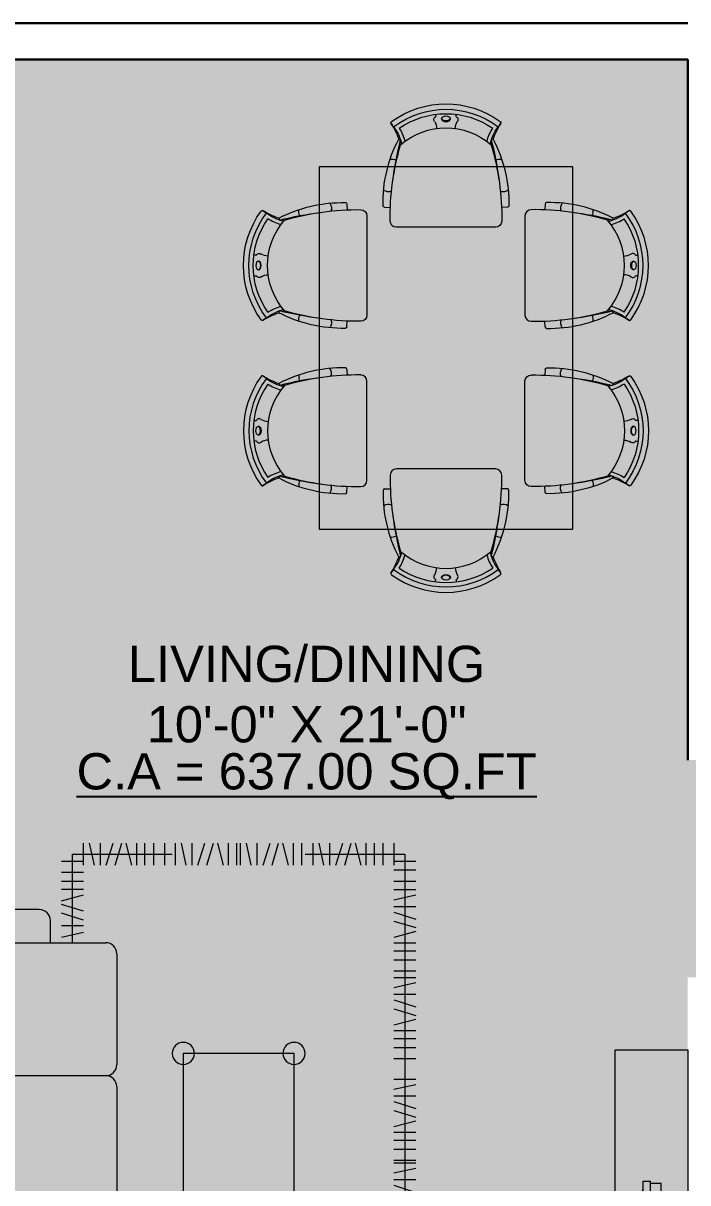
# Model space of a CAD drawing. Header units: inches. Extents: x -5.8 to 4.8, y -4.2 to 4.3.
# Drawn here: x -3 to -0.25, y -1.07 to 3.73 of the extents above; entities that cross this region are included whole.
import ezdxf

# ---------------------------------------------------------------- set-up
doc = ezdxf.new("R2010")
doc.units = ezdxf.units.IN
doc.header["$MEASUREMENT"] = 0
for name, color, linetype, lineweight in [('floor', 8, 'Continuous', 13), ('FURINTURE', 7, 'Continuous', 18), ('text', 7, 'Continuous', 25), ('WALL', 7, 'Continuous', 30)]:
    doc.layers.add(name, color=color, linetype=linetype, lineweight=lineweight)
doc.layers.add('FUR HATCH', color=7, linetype='Continuous', lineweight=5, true_color=0xffffff)
doc.styles.add('ARIAL', font='arial.ttf')

# ---------------------------------------------------------------- blocks, each defined once
blk = doc.blocks.new('w')
at = {"layer": 'FUR HATCH', "ltscale": 0.1, "true_color": 0xffffff}
blk.add_hatch(color=7, dxfattribs=at).paths.add_polyline_path([(941.6157, -45.9951), (941.9157, -45.9951), (941.9157, -48.2951), (941.6157, -48.2951)])
at = {"layer": 'FURINTURE'}
for p, q in [((941.77, -46.5468), (941.7262, -46.5468)), ((941.7262, -47.7434), (941.7262, -46.5468)), ((941.77, -47.7521), (941.77, -46.5381)), ((941.8001, -46.5381), (941.77, -46.5381)), ((941.8001, -47.7521), (941.8001, -46.5381)), ((941.7262, -46.6115), (941.6657, -46.7131)), ((941.6657, -46.7131), (941.6657, -47.5771)), ((941.7096, -47.1451), (941.9798, -46.9301)), ((941.7096, -47.1451), (941.9202, -47.3233)), ((941.7262, -47.6787), (941.6657, -47.5771)), ((941.77, -47.7434), (941.7262, -47.7434)), ((941.8001, -47.7521), (941.77, -47.7521))]:
    blk.add_line(p, q, dxfattribs=at)
blk.add_lwpolyline([(941.9157, -45.9951), (941.6157, -45.9951), (941.6157, -48.2951), (941.9157, -48.2951)], close=True, dxfattribs=at)
blk.add_circle((941.7096, -47.1451), 0.0387, dxfattribs=at)
blk.add_arc((935.1551, -47.1451), 6.6705, 354.99834, 5.00166, dxfattribs=at)
blk = doc.blocks.new('A$C350F168F')
at = {"layer": 'FUR HATCH', "true_color": 0xffffff}
h = blk.add_hatch(color=7, dxfattribs=at)
edge = h.paths.add_edge_path()
edge.add_line((-1.4583, 0), (-1.4583, -0.3333))
edge.add_ellipse((-1.4167, -0.3333), major_axis=(-0.0295, -0.0295), ratio=1, start_angle=315, end_angle=405)
edge.add_line((-1.4167, -0.375), (-1.3333, -0.375))
edge.add_line((-1.3333, -0.375), (-1.3333, -0.125))
edge.add_line((-1.3333, -0.125), (-0.8333, -0.125))
edge.add_line((-0.8333, -0.125), (-0.8333, -0.375))
edge.add_line((-0.8333, -0.375), (-0.75, -0.375))
edge.add_ellipse((-0.75, -0.3333), major_axis=(0.0295, -0.0295), ratio=1, start_angle=-45, end_angle=45)
edge.add_line((-0.7083, -0.3333), (-0.7083, 0))
edge.add_line((-0.7083, 0), (-1.4583, 0))
for points in [[(-0.5, 0), (-0.5, -0.5), (0, -0.5), (0, 0)], [(-1.7083, -2.6667), (-1.7083, -0.5), (-0.5, -0.5), (-0.5, -2.6667)]]:
    blk.add_hatch(color=7, dxfattribs=at).paths.add_polyline_path(points)
at = {"layer": 'FUR HATCH'}
for color, points in [(9, [(-0.0008, -0.0003), (-0.0008, 0.0003), (-0.0002, 0.0003), (-0.0002, -0.0003)]), (13, [(0.0005, 0.0001), (0.0007, 0.0003), (0.0009, 0.0001), (0.0007, -0.0001)])]:
    blk.add_hatch(color=color, dxfattribs=at).paths.add_polyline_path(points)
at = {"layer": 'FUR HATCH', "true_color": 0xffffff}
h = blk.add_hatch(color=7, dxfattribs=at)
edge = h.paths.add_edge_path()
edge.add_ellipse((-1.2917, -0.1667), major_axis=(0.0295, -0.0295), ratio=1, start_angle=135, end_angle=225)
edge.add_line((-1.3333, -0.1667), (-1.3333, -0.5833))
edge.add_ellipse((-1.2917, -0.5833), major_axis=(0.0295, -0.0295), ratio=1, start_angle=225, end_angle=315)
edge.add_line((-1.2917, -0.625), (-0.875, -0.625))
edge.add_ellipse((-0.875, -0.5833), major_axis=(-0.0295, -0.0295), ratio=1, start_angle=45, end_angle=135)
edge.add_line((-0.8333, -0.5833), (-0.8333, -0.1667))
edge.add_ellipse((-0.875, -0.1667), major_axis=(-0.0295, -0.0295), ratio=1, start_angle=135, end_angle=225)
edge.add_line((-0.875, -0.125), (-1.2917, -0.125))
h = blk.add_hatch(color=7, dxfattribs=at)
edge = h.paths.add_edge_path()
edge.add_ellipse((-0.3333, -0.75), major_axis=(-0.0295, -0.0295), ratio=1, start_angle=225, end_angle=315)
edge.add_line((-0.375, -0.75), (-0.375, -0.8333))
edge.add_line((-0.375, -0.8333), (-0.1667, -0.8333))
edge.add_line((-0.1667, -0.8333), (-0.125, -0.8333))
edge.add_line((-0.125, -0.8333), (-0.125, -2.3333))
edge.add_line((-0.125, -2.3333), (-0.375, -2.3333))
edge.add_line((-0.375, -2.3333), (-0.375, -2.4167))
edge.add_ellipse((-0.3333, -2.4167), major_axis=(-0.0295, -0.0295), ratio=1, start_angle=315, end_angle=405)
edge.add_line((-0.3333, -2.4583), (0, -2.4583))
edge.add_line((0, -2.4583), (0, -0.7083))
edge.add_line((0, -0.7083), (-0.3333, -0.7083))
h = blk.add_hatch(color=7, dxfattribs=at)
edge = h.paths.add_edge_path()
edge.add_ellipse((-0.5833, -0.875), major_axis=(-0.0295, -0.0295), ratio=1, start_angle=225, end_angle=315)
edge.add_line((-0.625, -0.875), (-0.625, -1.2917))
edge.add_ellipse((-0.5833, -1.2917), major_axis=(0.0295, -0.0295), ratio=1, start_angle=225, end_angle=315)
edge.add_line((-0.5833, -1.3333), (-0.1667, -1.3333))
edge.add_ellipse((-0.1667, -1.2917), major_axis=(-0.0295, -0.0295), ratio=1, start_angle=45, end_angle=135)
edge.add_line((-0.125, -1.2917), (-0.125, -0.875))
edge.add_ellipse((-0.1667, -0.875), major_axis=(0.0295, -0.0295), ratio=1, start_angle=45, end_angle=135)
edge.add_line((-0.1667, -0.8333), (-0.5833, -0.8333))
h = blk.add_hatch(color=7, dxfattribs=at)
edge = h.paths.add_edge_path()
edge.add_ellipse((-0.5833, -1.375), major_axis=(-0.0295, -0.0295), ratio=1, start_angle=225, end_angle=315)
edge.add_line((-0.625, -1.375), (-0.625, -1.7917))
edge.add_ellipse((-0.5833, -1.7917), major_axis=(-0.0295, -0.0295), ratio=1, start_angle=315, end_angle=405)
edge.add_line((-0.5833, -1.8333), (-0.1667, -1.8333))
edge.add_ellipse((-0.1667, -1.7917), major_axis=(0.0295, -0.0295), ratio=1, start_angle=-45, end_angle=45)
edge.add_line((-0.125, -1.7917), (-0.125, -1.375))
edge.add_ellipse((-0.1667, -1.375), major_axis=(0.0295, -0.0295), ratio=1, start_angle=45, end_angle=135)
edge.add_line((-0.1667, -1.3333), (-0.5833, -1.3333))
h = blk.add_hatch(color=7, dxfattribs=at)
edge = h.paths.add_edge_path()
edge.add_ellipse((-0.5833, -1.875), major_axis=(0.0295, -0.0295), ratio=1, start_angle=135, end_angle=225)
edge.add_line((-0.625, -1.875), (-0.625, -2.2917))
edge.add_ellipse((-0.5833, -2.2917), major_axis=(-0.0295, -0.0295), ratio=1, start_angle=315, end_angle=405)
edge.add_line((-0.5833, -2.3333), (-0.1667, -2.3333))
edge.add_ellipse((-0.1667, -2.2917), major_axis=(0.0295, -0.0295), ratio=1, start_angle=-45, end_angle=45)
edge.add_line((-0.125, -2.2917), (-0.125, -1.875))
edge.add_ellipse((-0.1667, -1.875), major_axis=(-0.0295, -0.0295), ratio=1, start_angle=135, end_angle=225)
edge.add_line((-0.1667, -1.8333), (-0.5833, -1.8333))
at = {"layer": 'FURINTURE'}
for p, q in [((-1.4583, 0), (-1.4583, -0.3333)), ((-0.7083, 0), (-1.4583, 0)), ((-0.7083, -0.3333), (-0.7083, 0)), ((-0.5, 0), (-0.5, -0.5)), ((0, 0), (-0.5, 0)), ((0, -0.5), (0, 0)), ((-1.3333, -0.125), (-1.3333, -0.5833)), ((-0.8333, -0.125), (-1.3333, -0.125)), ((-0.8333, -0.5833), (-0.8333, -0.125)), ((-0.3973, -0.1027), (-0.1027, -0.3973)), ((-0.1027, -0.1027), (-0.3973, -0.3973)), ((-1.4167, -0.375), (-1.3333, -0.375)), ((-0.8333, -0.375), (-0.75, -0.375)), ((-1.6685, -0.4583), (-1.6685, -0.5417)), ((-1.6272, -0.4583), (-1.6272, -0.5417)), ((-1.594, -0.4583), (-1.594, -0.5417)), ((-1.5635, -0.4583), (-1.5635, -0.5417)), ((-1.5215, -0.5417), (-1.5431, -0.4583)), ((-1.4821, -0.4583), (-1.5065, -0.5417)), ((-1.4483, -0.4583), (-1.4747, -0.5417)), ((-1.4266, -0.4583), (-1.4266, -0.5417)), ((-1.3845, -0.5417), (-1.4028, -0.4583)), ((-1.3635, -0.4583), (-1.3635, -0.5417)), ((-0.8052, -0.5417), (-0.8052, -0.4583)), ((-0.7639, -0.5417), (-0.7639, -0.4583)), ((-0.7307, -0.5417), (-0.7307, -0.4583)), ((-0.7002, -0.5417), (-0.7002, -0.4583)), ((-0.6582, -0.4583), (-0.6798, -0.5417)), ((-0.6188, -0.5417), (-0.6432, -0.4583)), ((-0.585, -0.5417), (-0.6114, -0.4583)), ((-0.5633, -0.5417), (-0.5633, -0.4583)), ((-0.5212, -0.4583), (-0.5395, -0.5417)), ((-1.7083, -2.6667), (-1.7083, -0.5)), ((-1.7083, -0.5), (-1.3333, -0.5)), ((-0.8333, -0.5), (-0.6667, -0.5)), ((-0.5, -0.5), (0, -0.5)), ((-0.4583, -0.5), (-0.4583, -0.8333)), ((-1.6667, -0.5398), (-1.75, -0.5398)), ((-0.5, -0.5281), (-0.4167, -0.5281)), ((-1.6667, -0.5811), (-1.75, -0.5811)), ((-0.5, -0.5694), (-0.4167, -0.5694)), ((-0.5, -0.6027), (-0.4167, -0.6027)), ((-1.6667, -0.6144), (-1.75, -0.6144)), ((-1.6667, -0.6449), (-1.75, -0.6449)), ((-1.2917, -0.625), (-0.875, -0.625)), ((-0.5, -0.6332), (-0.4167, -0.6332)), ((-0.4167, -0.6752), (-0.5, -0.6535)), ((-1.75, -0.6869), (-1.6667, -0.6652)), ((-0.5, -0.7145), (-0.4167, -0.6901)), ((-1.6667, -0.7262), (-1.75, -0.7018)), ((-1.6667, -0.7601), (-1.75, -0.7336)), ((-0.5, -0.7484), (-0.4167, -0.7219)), ((0, -0.7083), (-0.3333, -0.7083)), ((0, -2.4583), (0, -0.7083)), ((-1.6667, -0.7818), (-1.75, -0.7818)), ((-0.5, -0.7701), (-0.4167, -0.7701)), ((-0.375, -0.75), (-0.375, -0.8333)), ((-1.75, -0.8238), (-1.6667, -0.8055)), ((-0.4167, -0.8121), (-0.5, -0.7938)), ((-1.6667, -0.8448), (-1.75, -0.8448)), ((-1.6667, -0.8624), (-1.75, -0.8624)), ((-0.5833, -0.8333), (-0.1667, -0.8333)), ((-0.375, -0.8333), (-0.125, -0.8333)), ((-0.125, -0.8333), (-0.125, -2.3333)), ((-1.6667, -0.9038), (-1.75, -0.9038)), ((-0.625, -0.875), (-0.625, -0.875)), ((-0.625, -1.2917), (-0.625, -0.875)), ((-0.125, -0.875), (-0.125, -1.2917)), ((-1.6667, -0.937), (-1.75, -0.937)), ((-1.6667, -0.9675), (-1.75, -0.9675)), ((-1.75, -1.0095), (-1.6667, -0.9878)), ((-1.6667, -1.0488), (-1.75, -1.0244)), ((-1.6667, -1.0827), (-1.75, -1.0563)), ((-1.6667, -1.1044), (-1.75, -1.1044)), ((-1.75, -1.1464), (-1.6667, -1.1281)), ((-1.6667, -1.1674), (-1.75, -1.1674)), ((-1.6667, -1.2001), (-1.75, -1.2001)), ((-1.6667, -1.2414), (-1.75, -1.2414)), ((-1.2917, -1.25), (-1.2917, -1.9167)), ((-0.875, -1.25), (-1.2917, -1.25)), ((-0.875, -1.9167), (-0.875, -1.25)), ((-1.6667, -1.2746), (-1.75, -1.2746)), ((-1.6667, -1.3051), (-1.75, -1.3051)), ((-1.75, -1.3472), (-1.6667, -1.3255)), ((-0.5833, -1.3333), (-0.1667, -1.3333)), ((-1.6667, -1.3865), (-1.75, -1.3621)), ((-1.6667, -1.4204), (-1.75, -1.3939)), ((-0.625, -1.7917), (-0.625, -1.375)), ((-0.125, -1.375), (-0.125, -1.7917)), ((-1.6667, -1.442), (-1.75, -1.442)), ((-1.75, -1.4841), (-1.6667, -1.4658)), ((-1.6667, -1.5051), (-1.75, -1.5051)), ((-1.6667, -1.5152), (-1.75, -1.5152)), ((-1.6667, -1.5565), (-1.75, -1.5565)), ((-1.6667, -1.5898), (-1.75, -1.5898)), ((-1.6667, -1.6203), (-1.75, -1.6203)), ((-1.75, -1.6623), (-1.6667, -1.6406)), ((-1.6667, -1.7016), (-1.75, -1.6772)), ((-1.6667, -1.7355), (-1.75, -1.709)), ((-1.6667, -1.7572), (-1.75, -1.7572)), ((-1.75, -1.7992), (-1.6667, -1.7809)), ((-1.6667, -1.8202), (-1.75, -1.8202)), ((-0.625, -2.2917), (-0.625, -1.875)), ((-0.1667, -1.8333), (-0.5833, -1.8333)), ((-0.125, -1.875), (-0.125, -2.2917)), ((-1.6667, -1.8979), (-1.75, -1.8979)), ((-1.2917, -1.9167), (-0.875, -1.9167)), ((-1.6667, -1.9392), (-1.75, -1.9392)), ((-1.6667, -1.9724), (-1.75, -1.9724)), ((-1.6667, -2.0029), (-1.75, -2.0029)), ((-1.75, -2.0449), (-1.6667, -2.0233)), ((-1.6667, -2.0843), (-1.75, -2.0599)), ((-1.6667, -2.1181), (-1.75, -2.0917)), ((-1.6667, -2.1398), (-1.75, -2.1398)), ((-1.75, -2.1819), (-1.6667, -2.1636)), ((-1.6667, -2.2029), (-1.75, -2.2029)), ((-1.6667, -2.228), (-1.75, -2.228)), ((-1.6667, -2.2693), (-1.75, -2.2693)), ((-1.6667, -2.3026), (-1.75, -2.3026)), ((-1.6667, -2.3331), (-1.75, -2.3331)), ((-1.75, -2.3751), (-1.6667, -2.3534)), ((-0.1667, -2.3333), (-0.5833, -2.3333)), ((-0.4167, -2.3546), (-0.5, -2.3729)), ((-0.4583, -2.3333), (-0.4583, -2.6667)), ((-0.375, -2.3333), (-0.375, -2.3333)), ((-0.125, -2.3333), (-0.375, -2.3333)), ((-0.375, -2.3333), (-0.375, -2.4167)), ((-1.6667, -2.4144), (-1.75, -2.39)), ((-0.5, -2.3966), (-0.4167, -2.3966)), ((-1.6667, -2.4483), (-1.75, -2.4218)), ((-0.5, -2.4183), (-0.4167, -2.4447)), ((-1.6667, -2.47), (-1.75, -2.47)), ((-0.5, -2.4522), (-0.4167, -2.4766)), ((-0.3333, -2.4583), (0, -2.4583)), ((-1.75, -2.512), (-1.6667, -2.4937)), ((-0.4167, -2.4915), (-0.5, -2.5132)), ((-1.6667, -2.533), (-1.75, -2.533)), ((-1.6667, -2.5656), (-1.75, -2.5656)), ((-0.5, -2.5335), (-0.4167, -2.5335)), ((-0.5, -2.564), (-0.4167, -2.564)), ((-1.6667, -2.607), (-1.75, -2.607)), ((-0.5, -2.5972), (-0.4167, -2.5972)), ((-1.6667, -2.6402), (-1.75, -2.6402)), ((-1.6685, -2.625), (-1.6685, -2.7083)), ((-1.6272, -2.625), (-1.6272, -2.7083)), ((-1.594, -2.625), (-1.594, -2.7083)), ((-1.5635, -2.625), (-1.5635, -2.7083)), ((-1.5215, -2.7083), (-1.5431, -2.625)), ((-1.4821, -2.625), (-1.5065, -2.7083)), ((-1.4483, -2.625), (-1.4747, -2.7083)), ((-1.4266, -2.625), (-1.4266, -2.7083)), ((-1.3845, -2.7083), (-1.4028, -2.625)), ((-1.3635, -2.625), (-1.3635, -2.7083)), ((-1.3206, -2.625), (-1.3206, -2.7083)), ((-1.2901, -2.625), (-1.2901, -2.7083)), ((-1.2481, -2.7083), (-1.2698, -2.625)), ((-1.2088, -2.625), (-1.2332, -2.7083)), ((-1.1749, -2.625), (-1.2013, -2.7083)), ((-1.1532, -2.625), (-1.1532, -2.7083)), ((-1.1112, -2.7083), (-1.1295, -2.625)), ((-1.0902, -2.625), (-1.0902, -2.7083)), ((-1.0758, -2.625), (-1.0758, -2.7083)), ((-1.0453, -2.625), (-1.0453, -2.7083)), ((-1.0033, -2.7083), (-1.025, -2.625)), ((-0.964, -2.625), (-0.9884, -2.7083)), ((-0.9301, -2.625), (-0.9566, -2.7083)), ((-0.9084, -2.625), (-0.9084, -2.7083)), ((-0.8664, -2.7083), (-0.8847, -2.625)), ((-0.8454, -2.625), (-0.8454, -2.7083)), ((-0.8052, -2.625), (-0.8052, -2.7083)), ((-0.7639, -2.625), (-0.7639, -2.7083)), ((-0.7307, -2.625), (-0.7307, -2.7083)), ((-0.7002, -2.625), (-0.7002, -2.7083)), ((-0.6582, -2.7083), (-0.6798, -2.625)), ((-0.6188, -2.625), (-0.6432, -2.7083)), ((-0.585, -2.625), (-0.6114, -2.7083)), ((-0.5633, -2.625), (-0.5633, -2.7083)), ((-0.5212, -2.7083), (-0.5395, -2.625)), ((-0.5002, -2.625), (-0.5002, -2.7083)), ((-0.5, -2.6386), (-0.4167, -2.6386)), ((-1.3333, -2.6667), (-1.7083, -2.6667)), ((-0.4583, -2.6667), (-0.8333, -2.6667))]:
    blk.add_line(p, q, dxfattribs=at)
for centre, major_axis, start_param, end_param in [((-0.25, -0.25), (0.1179, -0.1179), 2.356194490192093, 8.639379797371678), ((-1.2917, -0.1667), (0.0295, -0.0295), 2.356194, 3.926991), ((-0.875, -0.1667), (-0.0295, -0.0295), 2.356194, 3.926991), ((-0.25, -0.25), (-0.0884, -0.0884), 3.926991, 10.210176), ((-1.4167, -0.3333), (-0.0295, -0.0295), 5.497787, 7.068583), ((-0.75, -0.3333), (0.0295, -0.0295), -0.785398, 0.785398), ((-1.2917, -0.5833), (0.0295, -0.0295), 3.926991, 5.497787), ((-0.875, -0.5833), (0.0295, -0.0295), -0.785398, 0.785398), ((-0.3333, -0.75), (-0.0295, -0.0295), 3.926991, 5.497787), ((-0.5833, -0.875), (-0.0295, -0.0295), 3.926991, 5.497787), ((-0.1667, -0.875), (0.0295, -0.0295), 0.785398, 2.356194), ((-1.2917, -1.25), (-0.0295, -0.0295), 3.926991, 10.210176), ((-0.875, -1.25), (-0.0295, -0.0295), 3.926991, 10.210176), ((-0.5833, -1.2917), (0.0295, -0.0295), 3.926991, 5.497787), ((-0.1667, -1.2917), (-0.0295, -0.0295), 0.785398, 2.356194), ((-0.5833, -1.375), (-0.0295, -0.0295), 3.926991, 5.497787), ((-0.1667, -1.375), (0.0295, -0.0295), 0.785398, 2.356194), ((-0.5833, -1.7917), (-0.0295, -0.0295), 5.497787, 7.068583), ((-0.1667, -1.7917), (0.0295, -0.0295), -0.785398, 0.785398), ((-1.2917, -1.9167), (-0.0295, -0.0295), 3.926991, 10.210176), ((-0.875, -1.9167), (-0.0295, -0.0295), 3.926991, 10.210176), ((-0.5833, -1.875), (0.0295, -0.0295), 2.356194, 3.926991), ((-0.1667, -1.875), (-0.0295, -0.0295), 2.356194, 3.926991), ((-0.5833, -2.2917), (-0.0295, -0.0295), 5.497787, 7.068583), ((-0.1667, -2.2917), (0.0295, -0.0295), -0.785398, 0.785398), ((-0.3333, -2.4167), (-0.0295, -0.0295), 5.497787, 7.068583)]:
    blk.add_ellipse(centre, major_axis=major_axis, ratio=1, start_param=start_param, end_param=end_param, dxfattribs=at)
blk = doc.blocks.new('A$C794E2AB4')
at = {"layer": 'FURINTURE'}
for p, q in [((1.33, 16.77), (1.78, 16.17)), ((18.58, 16.17), (19.03, 16.77)), ((2.54, 14.26), (2.85, 14.14)), ((0.24, 3.24), (1.21, 3.21)), ((20.11, 3.24), (19.14, 3.21)), ((2.16, 0), (18.2, 0))]:
    blk.add_line(p, q, dxfattribs=at)
for centre, radius, start, end in [((10.18, 4.97), 15, 54.1013, 125.8987), ((10.18, 4.97), 14.12, 53.1301, 126.8699), ((1.53, 16.92), 0.25, 125.8987, 216.8699), ((10.18, 4.97), 13.41, 55.6665, 124.3335), ((8.68, 17.44), 0.459, 109.9136, 224.3437), ((6.16, 15.88), 2.51, 2.3908, 29.3342), ((7.15, 17.8), 1.38, 2.7198, 19.4665), ((14.19, 15.88), 2.51, 150.6658, 177.6092), ((13.21, 17.8), 1.38, 160.5335, 177.2802), ((11.68, 17.44), 0.459, 315.6563, 70.0864), ((18.83, 16.92), 0.25, 323.1301, 54.1013), ((-11.55, 9.09), 15.01, 20.1726, 31.2519), ((-4.05, 11.81), 7.28, 13.3978, 36.7998), ((-4.05, 11.81), 7.9, 15.4539, 32.4), ((10.18, 4.97), 11.12, 48.7794, 131.2206), ((24.41, 11.81), 7.9, 147.6, 164.5461), ((24.41, 11.81), 7.28, 143.2002, 166.6022), ((31.91, 9.09), 15.01, 148.7481, 159.8274), ((22.46, 3.89), 22.46, 152.487, 181.0474), ((43.56, 1.47), 42.41, 163.7484, 180.647), ((55.38, 0.71), 54.22, 165.6657, 172.7884), ((-11.55, 9.09), 15.01, 16.4441, 17.889), ((53.09, -71.74), 92.95, 112.3023, 112.506), ((-35.02, 0.71), 54.22, 7.2116, 14.3343), ((31.91, 9.09), 15.01, 162.111, 163.5559), ((-23.2, 1.47), 42.41, 359.353, 16.2516), ((-2.1, 3.89), 22.46, 358.9526, 27.513), ((1.36, 9.47), 1.57, 61.3302, 97.1336), ((19, 9.47), 1.57, 82.8664, 118.6698), ((0.85, 6.95), 1.21, 231.7407, 296.3324), ((19.51, 6.95), 1.21, 243.6676, 308.2593), ((0.25, 3.49), 0.25, 182.561, 267.3643), ((20.1, 3.49), 0.25, 272.6357, 357.439), ((2.16, 1), 1, 180.647, 270), ((18.2, 1), 1, 270, 359.353)]:
    blk.add_arc(centre, radius, start, end, dxfattribs=at)
blk.add_ellipse((10.18, 17.54), major_axis=(-0.722, 0), ratio=0.602488, dxfattribs=at)
blk.add_ellipse((10.18, 17.65), major_axis=(-0.722, 0), ratio=0.602488, start_param=0.117834, end_param=3.023759, dxfattribs=at)
blk = doc.blocks.new('A$C7DC04720')
at = {"layer": 'WALL', "linetype": 'Continuous', "ltscale": 100}
blk.add_blockref('A$C794E2AB4', (0, 0), dxfattribs=at)
blk = doc.blocks.new('fg')
at = {"layer": 'FUR HATCH', "lineweight": 25, "true_color": 0xffffff}
for points in [[(927.5719, -44.2574), (927.5646, -44.2477, 0.004352), (927.5612, -44.2419, -0.285193), (927.5637, -44.2357, -0.323943), (928.0138, -44.2357, -0.285193), (928.0164, -44.2419, 0.004352), (928.013, -44.2477), (928.0056, -44.2574, 0.333333)], [(927.5953, -44.2633, -0.074077), (927.6195, -44.3177, 0.015164), (927.6059, -44.3284, 0.103085), (927.5736, -44.2596), (927.5719, -44.2574, -0.333333), (928.0056, -44.2574), (928.004, -44.2596, 0.103085), (927.9716, -44.3284, 0.015164), (927.9581, -44.3177, -0.074077), (927.9822, -44.2633, 0.308916)], [(927.5835, -44.6737, -0.410863), (927.5579, -44.6484, -0.00004), (927.5579, -44.6484, -0.073868), (927.6012, -44.3325, -0.37608), (927.9763, -44.3325, -0.073868), (928.0196, -44.6484, -0.41091), (927.994, -44.6737)], [(927.2638, -44.4237), (928.3138, -44.4237), (928.3138, -45.9237), (927.2638, -45.9237)], [(927.0515, -44.638, 0.074077), (927.1059, -44.6622, -0.015164), (927.1166, -44.6486, -0.103085), (927.0478, -44.6163), (927.0456, -44.6147, 0.333333), (927.0456, -45.0483), (927.0478, -45.0467, -0.103085), (927.1166, -45.0144, -0.015164), (927.1059, -45.0008, 0.074077), (927.0515, -45.025, -0.308916)], [(927.4618, -44.6262, 0.410863), (927.4365, -44.6006, 0.00004), (927.4365, -44.6006, 0.073868), (927.1206, -44.6439, 0.37608), (927.1206, -45.0191, 0.073868), (927.4365, -45.0624, 0.41091), (927.4618, -45.0368)], [(928.1157, -44.6262, -0.410863), (928.141, -44.6006, -0.00004), (928.141, -44.6006, -0.073868), (928.4569, -44.6439, -0.37608), (928.4569, -45.0191, -0.073868), (928.141, -45.0624, -0.41091), (928.1157, -45.0368)], [(928.5261, -44.638, -0.074077), (928.4717, -44.6622, 0.015164), (928.461, -44.6486, 0.103085), (928.5298, -44.6163), (928.532, -44.6147, -0.333333), (928.532, -45.0483), (928.5298, -45.0467, 0.103085), (928.461, -45.0144, 0.015164), (928.4717, -45.0008, -0.074077), (928.5261, -45.025, 0.308916)], [(928.532, -44.6147), (928.5417, -44.6073, 0.004352), (928.5475, -44.6039, -0.285193), (928.5537, -44.6065, -0.323943), (928.5537, -45.0565, -0.285193), (928.5475, -45.0591, 0.004352), (928.5417, -45.0557), (928.532, -45.0483, 0.333333)], [(927.0515, -45.7093, -0.074077), (927.1059, -45.6851, 0.015164), (927.1166, -45.6987, 0.103085), (927.0478, -45.731), (927.0456, -45.7326, -0.333333), (927.0456, -45.299), (927.0478, -45.3006, 0.103085), (927.1166, -45.3329, 0.015164), (927.1059, -45.3465, -0.074077), (927.0515, -45.3223, 0.308916)], [(927.4618, -45.7211, -0.410863), (927.4365, -45.7467, -0.00004), (927.4365, -45.7467, -0.073868), (927.1206, -45.7034, -0.37608), (927.1206, -45.3282, -0.073868), (927.4365, -45.285, -0.41091), (927.4618, -45.3105)], [(928.1157, -45.7211, 0.410863), (928.141, -45.7467, 0.00004), (928.141, -45.7467, 0.073868), (928.4569, -45.7034, 0.37608), (928.4569, -45.3282, 0.073868), (928.141, -45.285, 0.41091), (928.1157, -45.3105)], [(928.5261, -45.7093, 0.074077), (928.4717, -45.6851, -0.015164), (928.461, -45.6987, -0.103085), (928.5298, -45.731), (928.532, -45.7326, 0.333333), (928.532, -45.299), (928.5298, -45.3006, -0.103085), (928.461, -45.3329, -0.015164), (928.4717, -45.3465, 0.074077), (928.5261, -45.3223, -0.308916)], [(928.532, -45.7326), (928.5417, -45.74, -0.004352), (928.5475, -45.7434, 0.285193), (928.5537, -45.7408, 0.323943), (928.5537, -45.2908, 0.285193), (928.5475, -45.2882, -0.004352), (928.5417, -45.2916), (928.532, -45.299, -0.333333)], [(927.5835, -45.6737, 0.410863), (927.5579, -45.6989, 0.00004), (927.5579, -45.699, 0.073868), (927.6012, -46.0148, 0.37608), (927.9763, -46.0148, 0.073868), (928.0196, -45.699, 0.41091), (927.994, -45.6737)], [(927.5953, -46.084, 0.074077), (927.6195, -46.0296, -0.015164), (927.6059, -46.0189, -0.103085), (927.5736, -46.0877), (927.5719, -46.0899, 0.333333), (928.0056, -46.0899), (928.004, -46.0877, -0.103085), (927.9716, -46.0189, -0.015164), (927.9581, -46.0296, 0.074077), (927.9822, -46.084, -0.308916)], [(927.5719, -46.0899), (927.5646, -46.0996, -0.004352), (927.5612, -46.1054, 0.285193), (927.5637, -46.1116, 0.323943), (928.0138, -46.1116, 0.285193), (928.0164, -46.1054, -0.004352), (928.013, -46.0996), (928.0056, -46.0899, -0.333333)]]:
    blk.add_hatch(color=7, dxfattribs=at).paths.add_polyline_path(points)
h = blk.add_hatch(color=7, dxfattribs=at)
h.paths.add_polyline_path([(927.7502, -44.2645, 0.118107), (927.742, -44.2357, -0.545388), (927.7464, -44.2165, 0.073202), (927.7445, -44.2064, -0.064884), (927.8331, -44.2064, 0.073202), (927.8311, -44.2165, -0.545388), (927.8355, -44.2357, 0.118107), (927.8273, -44.2645, 0.068045)])
edge = h.paths.add_edge_path(flags=16)
edge.add_ellipse((927.7888, -44.2248), major_axis=(-0.0185, 0), ratio=0.602488, start_angle=353.2486, end_angle=546.7514, ccw=False)
edge.add_ellipse((927.7888, -44.2248), major_axis=(-0.0185, 0), ratio=0.602488, start_angle=186.7514, end_angle=353.2486, ccw=False)
edge = h.paths.add_edge_path(flags=0)
edge.add_ellipse((927.7888, -44.2221), major_axis=(-0.0185, 0), ratio=0.602488, start_angle=6.7514, end_angle=173.2486, ccw=False)
h = blk.add_hatch(color=7, dxfattribs=at)
h.paths.add_polyline_path([(927.5309, -44.52, -0.057261), (927.5581, -44.3916, -0.157505), (927.5824, -44.3962, 0.015519), (927.569, -44.4813, 0.009778), (927.5637, -44.5234, -0.289542)])
h.paths.add_polyline_path([(927.5346, -44.5908, -0.387891), (927.5285, -44.5847, -0.028214), (927.5309, -44.52, 0.289542), (927.5637, -44.5234, 0.015766), (927.5588, -44.5916)])
h.paths.add_polyline_path([(927.5824, -44.3962, 0.157505), (927.5581, -44.3916, -0.039233), (927.5934, -44.3087), (927.6012, -44.312, 0.015562)])
h.paths.add_polyline_path([(928.0138, -44.5234, 0.009778), (928.0086, -44.4813, 0.015519), (927.9951, -44.3962, -0.157505), (928.0194, -44.3916, -0.057261), (928.0466, -44.52, -0.289542)])
h.paths.add_polyline_path([(928.0188, -44.5916, 0.015766), (928.0138, -44.5234, 0.289542), (928.0466, -44.52, -0.028214), (928.0491, -44.5847, -0.387891), (928.043, -44.5908)])
h.paths.add_polyline_path([(927.9764, -44.312, -0.000889), (927.9842, -44.3087, -0.039233), (928.0194, -44.3916, 0.157505), (927.9951, -44.3962, 0.015562)])
h = blk.add_hatch(color=7, dxfattribs=at)
h.paths.add_polyline_path([(927.3081, -44.5737, 0.057261), (927.1798, -44.6009, 0.157505), (927.1844, -44.6251, -0.015519), (927.2694, -44.6117, -0.009778), (927.3115, -44.6064, 0.289542)])
h.paths.add_polyline_path([(927.379, -44.5773, 0.387891), (927.3729, -44.5712, 0.028214), (927.3081, -44.5737, -0.289542), (927.3115, -44.6064, -0.015766), (927.3798, -44.6015)])
h.paths.add_polyline_path([(927.1844, -44.6251, -0.157505), (927.1798, -44.6009, 0.039233), (927.0969, -44.6361), (927.1001, -44.6439, -0.015562)])
h.paths.add_polyline_path([(927.3115, -45.0566, -0.009778), (927.2694, -45.0513, -0.015519), (927.1844, -45.0379, 0.157505), (927.1798, -45.0621, 0.057261), (927.3081, -45.0893, 0.289542)])
h.paths.add_polyline_path([(927.3798, -45.0615, -0.015766), (927.3115, -45.0566, -0.289542), (927.3081, -45.0893, 0.028214), (927.3729, -45.0918, 0.387891), (927.379, -45.0857)])
h.paths.add_polyline_path([(927.1001, -45.0191, 0.000889), (927.0969, -45.0269, 0.039233), (927.1798, -45.0621, -0.157505), (927.1844, -45.0379, -0.015562)])
h = blk.add_hatch(color=7, dxfattribs=at)
h.paths.add_polyline_path([(928.2694, -44.5737, -0.057261), (928.3978, -44.6009, -0.157505), (928.3932, -44.6251, 0.015519), (928.3081, -44.6117, 0.009778), (928.266, -44.6064, -0.289542)])
h.paths.add_polyline_path([(928.1986, -44.5773, -0.387891), (928.2047, -44.5712, -0.028214), (928.2694, -44.5737, 0.289542), (928.266, -44.6064, 0.015766), (928.1978, -44.6015)])
h.paths.add_polyline_path([(928.3932, -44.6251, 0.157505), (928.3978, -44.6009, -0.039233), (928.4807, -44.6361), (928.4774, -44.6439, 0.015562)])
h.paths.add_polyline_path([(928.266, -45.0566, 0.009778), (928.3081, -45.0513, 0.015519), (928.3932, -45.0379, -0.157505), (928.3978, -45.0621, -0.057261), (928.2694, -45.0893, -0.289542)])
h.paths.add_polyline_path([(928.1978, -45.0615, 0.015766), (928.266, -45.0566, 0.289542), (928.2694, -45.0893, -0.028214), (928.2047, -45.0918, -0.387891), (928.1986, -45.0857)])
h.paths.add_polyline_path([(928.4774, -45.0191, -0.000889), (928.4807, -45.0269, -0.039233), (928.3978, -45.0621, 0.157505), (928.3932, -45.0379, 0.015562)])
h = blk.add_hatch(color=7, dxfattribs=at)
h.paths.add_polyline_path([(927.0527, -44.7929, -0.118107), (927.0239, -44.7848, 0.545388), (927.0047, -44.7891, -0.073202), (926.9946, -44.7872, 0.064884), (926.9946, -44.8758, -0.073202), (927.0047, -44.8738, 0.545388), (927.0239, -44.8782, -0.118107), (927.0527, -44.8701, -0.068045)])
edge = h.paths.add_edge_path(flags=16)
edge.add_ellipse((927.0129, -44.8315), major_axis=(0, 0.0185), ratio=0.602488, start_angle=-186.7514, end_angle=6.7514)
edge.add_ellipse((927.0129, -44.8315), major_axis=(0, 0.0185), ratio=0.602488, start_angle=6.7514, end_angle=173.2486)
edge = h.paths.add_edge_path(flags=0)
edge.add_ellipse((927.0103, -44.8315), major_axis=(0, 0.0185), ratio=0.602488, start_angle=186.7514, end_angle=353.2486)
h = blk.add_hatch(color=7, dxfattribs=at)
h.paths.add_polyline_path([(928.5249, -44.7929, 0.118107), (928.5537, -44.7848, -0.545388), (928.5729, -44.7891, 0.073202), (928.583, -44.7872, -0.064884), (928.583, -44.8758, 0.073202), (928.5729, -44.8738, -0.545388), (928.5537, -44.8782, 0.118107), (928.5249, -44.8701, 0.068045)])
edge = h.paths.add_edge_path(flags=16)
edge.add_ellipse((928.5646, -44.8315), major_axis=(0, 0.0185), ratio=0.602488, start_angle=353.2486, end_angle=546.7514, ccw=False)
edge.add_ellipse((928.5646, -44.8315), major_axis=(0, 0.0185), ratio=0.602488, start_angle=186.7514, end_angle=353.2486, ccw=False)
edge = h.paths.add_edge_path(flags=0)
edge.add_ellipse((928.5673, -44.8315), major_axis=(0, 0.0185), ratio=0.602488, start_angle=6.7514, end_angle=173.2486, ccw=False)
h = blk.add_hatch(color=7, dxfattribs=at)
h.paths.add_polyline_path([(927.3081, -45.7737, -0.057261), (927.1798, -45.7464, -0.157505), (927.1844, -45.7222, 0.015519), (927.2694, -45.7356, 0.009778), (927.3115, -45.7409, -0.289542)])
h.paths.add_polyline_path([(927.379, -45.77, -0.387891), (927.3729, -45.7761, -0.028214), (927.3081, -45.7737, 0.289542), (927.3115, -45.7409, 0.015766), (927.3798, -45.7458)])
h.paths.add_polyline_path([(927.1844, -45.7222, 0.157505), (927.1798, -45.7464, -0.039233), (927.0969, -45.7112), (927.1001, -45.7034, 0.015562)])
h.paths.add_polyline_path([(927.3115, -45.2908, 0.009778), (927.2694, -45.296, 0.015519), (927.1844, -45.3094, -0.157505), (927.1798, -45.2852, -0.057261), (927.3081, -45.258, -0.289542)])
h.paths.add_polyline_path([(927.3798, -45.2858, 0.015766), (927.3115, -45.2908, 0.289542), (927.3081, -45.258, -0.028214), (927.3729, -45.2555, -0.387891), (927.379, -45.2616)])
h.paths.add_polyline_path([(927.1001, -45.3282, -0.000889), (927.0969, -45.3204, -0.039233), (927.1798, -45.2852, 0.157505), (927.1844, -45.3094, 0.015562)])
h = blk.add_hatch(color=7, dxfattribs=at)
h.paths.add_polyline_path([(928.2694, -45.7737, 0.057261), (928.3978, -45.7464, 0.157505), (928.3932, -45.7222, -0.015519), (928.3081, -45.7356, -0.009778), (928.266, -45.7409, 0.289542)])
h.paths.add_polyline_path([(928.1986, -45.77, 0.387891), (928.2047, -45.7761, 0.028214), (928.2694, -45.7737, -0.289542), (928.266, -45.7409, -0.015766), (928.1978, -45.7458)])
h.paths.add_polyline_path([(928.3932, -45.7222, -0.157505), (928.3978, -45.7464, 0.039233), (928.4807, -45.7112), (928.4774, -45.7034, -0.015562)])
h.paths.add_polyline_path([(928.266, -45.2908, -0.009778), (928.3081, -45.296, -0.015519), (928.3932, -45.3094, 0.157505), (928.3978, -45.2852, 0.057261), (928.2694, -45.258, 0.289542)])
h.paths.add_polyline_path([(928.1978, -45.2858, -0.015766), (928.266, -45.2908, -0.289542), (928.2694, -45.258, 0.028214), (928.2047, -45.2555, 0.387891), (928.1986, -45.2616)])
h.paths.add_polyline_path([(928.4774, -45.3282, 0.000889), (928.4807, -45.3204, 0.039233), (928.3978, -45.2852, -0.157505), (928.3932, -45.3094, -0.015562)])
h = blk.add_hatch(color=7, dxfattribs=at)
h.paths.add_polyline_path([(927.0527, -45.5544, 0.118107), (927.0239, -45.5626, -0.545388), (927.0047, -45.5582, 0.073202), (926.9946, -45.5601, -0.064884), (926.9946, -45.4715, 0.073202), (927.0047, -45.4735, -0.545388), (927.0239, -45.4691, 0.118107), (927.0527, -45.4773, 0.068045)])
edge = h.paths.add_edge_path(flags=16)
edge.add_ellipse((927.0129, -45.5158), major_axis=(0, -0.0185), ratio=0.602488, start_angle=353.2486, end_angle=546.7514, ccw=False)
edge.add_ellipse((927.0129, -45.5158), major_axis=(0, -0.0185), ratio=0.602488, start_angle=186.7514, end_angle=353.2486, ccw=False)
edge = h.paths.add_edge_path(flags=0)
edge.add_ellipse((927.0103, -45.5158), major_axis=(0, -0.0185), ratio=0.602488, start_angle=6.7514, end_angle=173.2486, ccw=False)
h = blk.add_hatch(color=7, dxfattribs=at)
h.paths.add_polyline_path([(928.5249, -45.5544, -0.118107), (928.5537, -45.5626, 0.545388), (928.5729, -45.5582, -0.073202), (928.583, -45.5601, 0.064884), (928.583, -45.4715, -0.073202), (928.5729, -45.4735, 0.545388), (928.5537, -45.4691, -0.118107), (928.5249, -45.4773, -0.068045)])
edge = h.paths.add_edge_path(flags=16)
edge.add_ellipse((928.5646, -45.5158), major_axis=(0, -0.0185), ratio=0.602488, start_angle=-186.7514, end_angle=6.7514)
edge.add_ellipse((928.5646, -45.5158), major_axis=(0, -0.0185), ratio=0.602488, start_angle=6.7514, end_angle=173.2486)
edge = h.paths.add_edge_path(flags=0)
edge.add_ellipse((928.5673, -45.5158), major_axis=(0, -0.0185), ratio=0.602488, start_angle=186.7514, end_angle=353.2486)
h = blk.add_hatch(color=7, dxfattribs=at)
h.paths.add_polyline_path([(927.5309, -45.8274, 0.057261), (927.5581, -45.9557, 0.157505), (927.5824, -45.9511, -0.015519), (927.569, -45.866, -0.009778), (927.5637, -45.8239, 0.289542)])
h.paths.add_polyline_path([(927.5346, -45.7565, 0.387891), (927.5285, -45.7626, 0.028214), (927.5309, -45.8274, -0.289542), (927.5637, -45.8239, -0.015766), (927.5588, -45.7557)])
h.paths.add_polyline_path([(927.5824, -45.9511, -0.157505), (927.5581, -45.9557, 0.039233), (927.5934, -46.0386), (927.6012, -46.0354, -0.015562)])
h.paths.add_polyline_path([(928.0138, -45.8239, -0.009778), (928.0086, -45.866, -0.015519), (927.9951, -45.9511, 0.157505), (928.0194, -45.9557, 0.057261), (928.0466, -45.8274, 0.289542)])
h.paths.add_polyline_path([(928.0188, -45.7557, -0.015766), (928.0138, -45.8239, -0.289542), (928.0466, -45.8274, 0.028214), (928.0491, -45.7626, 0.387891), (928.043, -45.7565)])
h.paths.add_polyline_path([(927.9764, -46.0354, 0.000889), (927.9842, -46.0386, 0.039233), (928.0194, -45.9557, -0.157505), (927.9951, -45.9511, -0.015562)])
h = blk.add_hatch(color=7, dxfattribs=at)
h.paths.add_polyline_path([(927.7502, -46.0828, -0.118107), (927.742, -46.1116, 0.545388), (927.7464, -46.1308, -0.073202), (927.7445, -46.1409, 0.064884), (927.8331, -46.1409, -0.073202), (927.8311, -46.1308, 0.545388), (927.8355, -46.1116, -0.118107), (927.8273, -46.0828, -0.068045)])
edge = h.paths.add_edge_path(flags=16)
edge.add_ellipse((927.7888, -46.1225), major_axis=(-0.0185, 0), ratio=0.602488, start_angle=-186.7514, end_angle=6.7514)
edge.add_ellipse((927.7888, -46.1225), major_axis=(-0.0185, 0), ratio=0.602488, start_angle=6.7514, end_angle=173.2486)
edge = h.paths.add_edge_path(flags=0)
edge.add_ellipse((927.7888, -46.1252), major_axis=(-0.0185, 0), ratio=0.602488, start_angle=186.7514, end_angle=353.2486)
at = {"layer": 'FURINTURE'}
blk.add_lwpolyline([(927.2638, -44.4237), (928.3138, -44.4237), (928.3138, -45.9237), (927.2638, -45.9237)], close=True, dxfattribs=at)
at = {"layer": 'WALL', "linetype": 'Continuous', "ltscale": 100, "xscale": 0.0255858749999759, "yscale": 0.0255858749999759, "zscale": 0.0255858749999759}
blk.add_blockref('A$C7DC04720', (927.5284, -44.6737), dxfattribs=at)
at = {"layer": 'WALL', "linetype": 'Continuous', "ltscale": 100, "extrusion": (0, 0, -1), "xscale": 0.0255858749999759, "yscale": 0.0255858749999759, "zscale": -0.0255858749999759}
for p, rotation in [((-927.4618, -44.5711), 270), ((-928.1157, -45.7762), 90), ((-927.5284, -45.6737), 180)]:
    blk.add_blockref('A$C7DC04720', p, dxfattribs=dict(at, rotation=rotation))
at = {"layer": 'WALL', "linetype": 'Continuous', "ltscale": 100, "xscale": 0.0255858749999759, "yscale": 0.0255858749999759, "zscale": 0.0255858749999759}
for p, rotation in [((928.1157, -44.5711), 270), ((927.4618, -45.7762), 90)]:
    blk.add_blockref('A$C7DC04720', p, dxfattribs=dict(at, rotation=rotation))

msp = doc.modelspace()

# ---------------------------------------------------------------- hatches: boundary and pattern name
at = {"layer": 'floor', "true_color": 0xd2c7b7}
msp.add_hatch(color=9, dxfattribs=at).paths.add_polyline_path([(4.6498, 2.3803), (4.6498, 2.9803), (1.3998, 2.9803), (1.3998, 0.6803), (0.6498, 0.6803), (0.6498, 0.8303), (-0.1002, 0.8303), (-0.1002, 0.6803), (-0.2502, 0.6803), (-0.2502, 3.5803), (-5.7502, 3.5803), (-5.7502, 2.5303), (-4.9752, 2.5303), (-4.9752, 2.3803), (-5.6002, 2.3803), (-5.6002, -0.9197), (-4.9752, -0.9197), (-4.0752, -0.9197), (-3.4502, -0.9197), (-3.4502, 2.3803), (-4.0752, 2.3803), (-4.0752, 2.5303), (-3.3002, 2.5303), (-3.3002, -2.8197), (-2.7002, -2.8197), (-0.8502, -2.8197), (-0.2502, -2.8197), (-0.2502, -0.2197), (-0.1002, -0.2197), (-0.1002, -3.8697), (0.4998, -3.8697), (2.5498, -3.8697), (3.1498, -3.8697), (3.1498, -1.7197), (3.2998, -1.7197), (3.2998, -0.9697), (3.1498, -0.9697), (3.1498, -0.3697), (0.7998, -0.3697), (0.7998, -0.2197), (4.6498, -0.2197), (4.6498, 0.3803)])

# ---------------------------------------------------------------- linework, layer by layer
at = {"layer": 'WALL'}
for p, q in [((-5.7502, 3.7303), (-0.2502, 3.7303)), ((-5.7502, 3.5803), (-0.2502, 3.5803)), ((-0.2502, 0.6803), (-0.2502, 3.5803))]:
    msp.add_line(p, q, dxfattribs=at)

# ---------------------------------------------------------------- block references
at = {"layer": 'FURINTURE', "xscale": -1}
for name, p in [('fg', (926.5379, 47.559)), ('w', (941.3655, 45.4754))]:
    msp.add_blockref(name, p, dxfattribs=at)
at = {"layer": 'FURINTURE', "xscale": 1.100000000015745, "yscale": 1.100000000015745, "zscale": 1.100000000015745, "rotation": 180}
msp.add_blockref('A$C350F168F', (-3.3002, -2.6426), dxfattribs=at)

# ---------------------------------------------------------------- texts
at = {"layer": 'text', "char_height": 0.15, "attachment_point": 8, "style": 'ARIAL'}
for s, insert, width in [('LIVING/DINING \\P10\'-0" X 21\'-0"', (-1.8275, 0.7512), 1.822839), ('{\\L\\C1;C.A = 637.00 SQ.FT\\P }', (-1.8275, 0.2674), 2.233417)]:
    msp.add_mtext(s, dxfattribs=dict(at, insert=insert, width=width))

doc.saveas('drawing.dxf')
